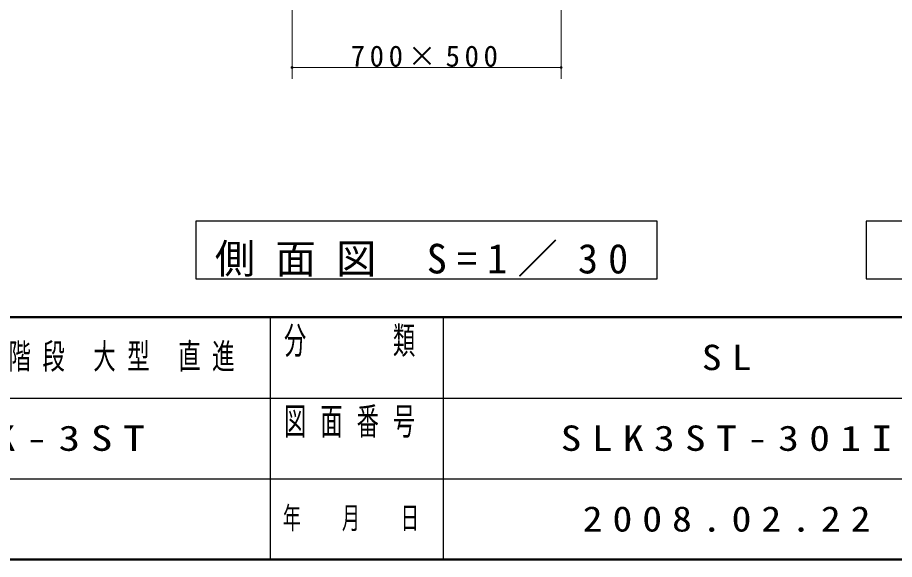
# Model space of a CAD drawing. Units: millimetres at full size, with parts at other scales. Extents: x -11723 to 0, y -1854 to 8010.
# Drawn here: x -4707 to -2426, y 0 to 1410 of the extents above; entities that cross this region are included whole.
import ezdxf

# ---------------------------------------------------------------- set-up
doc = ezdxf.new("R2010")
doc.units = ezdxf.units.MM
doc.layers.add('A3図枠', color=7, linetype='Continuous', lineweight=25)
doc.layers.add('補助', color=2, linetype='Continuous', lineweight=13)
doc.layers.add('図面プロファイル', color=7, linetype='Continuous')
doc.styles.add('ＭＳ ゴシック', font='')
doc.styles.get('ＭＳ ゴシック').set_extended_font_data('MS Gothic')

# ---------------------------------------------------------------- blocks, each defined once
blk = doc.blocks.new('dimension_origin')
at = {"color": 0, "linetype": 'Continuous', "lineweight": -2}
blk.add_circle((0, 0), 1.25, dxfattribs=at)

msp = doc.modelspace()

# ---------------------------------------------------------------- linework, layer by layer
at = {"layer": 'A3図枠', "lineweight": 50}
for p, q in [((-11550, 630), (0, 630)), ((-11550, 0), (0, 0))]:
    msp.add_line(p, q, dxfattribs=at)
at = {"layer": 'A3図枠', "color": 211}
for p, q in [((-4050, 630), (-4050, 0)), ((-5625, 420), (-2100, 420)), ((-7275, 210), (0, 210))]:
    msp.add_line(p, q, dxfattribs=at)
at = {"layer": 'A3図枠'}
msp.add_line((-3600, 630), (-3600, 0), dxfattribs=at)
at = {"layer": '補助'}
for p, q in [((-3993.169, 1720), (-3993.169, 1250)), ((-3293.169, 1720), (-3293.169, 1250)), ((-3293.169, 1280), (-3993.169, 1280))]:
    msp.add_line(p, q, dxfattribs=at)
at = {"layer": '補助', "lineweight": 25}
for points in [[(-4243.169, 880), (-4243.169, 730), (-3043.169, 730), (-3043.169, 880)], [(-2500, 880), (-2500, 730), (-1000, 730), (-1000, 880)]]:
    msp.add_lwpolyline(points, close=True, dxfattribs=at)

# ---------------------------------------------------------------- block references
at = {"layer": '補助', "xscale": 2, "yscale": 2}
msp.add_blockref('dimension_origin', (-3993.169, 1280), dxfattribs=at)
at = {"layer": '補助', "xscale": 2, "yscale": 2, "rotation": 180}
msp.add_blockref('dimension_origin', (-3293.169, 1280), dxfattribs=at)

# ---------------------------------------------------------------- texts
at = {"layer": 'A3図枠', "color": 4, "style": 'ＭＳ ゴシック'}
for s, insert, char_height, attachment_point in [('\\T1.64;\\W0.6;分\u3000\u3000類', (-3825, 605), 70.38, 2), ('\\T1.64;\\W0.6;図面番号', (-3825, 395), 70.38, 2), ('\\T1.64;\\W0.6;年\u3000月\u3000日', (-3825, 105), 57.18, 5)]:
    msp.add_mtext(s, dxfattribs=dict(at, insert=insert, char_height=char_height, attachment_point=attachment_point))
at = {"layer": '図面プロファイル', "char_height": 65.98, "attachment_point": 5, "style": 'ＭＳ ゴシック'}
for s, insert in [('\\T1.51;\\W0.65;片スベリ片階段\\~大型\\~直進', (-4642.5, 525)), ('\\T1.5;\\W1.15;SL', (-2850, 525)), ('\\T1.5;\\W1.25;SLK-3ST', (-4642.5, 315)), ('\\T1.5;\\W1.2;SLK3ST-301I', (-2850, 315)), ('\\T1.5;\\W1.15;2008.02.22', (-2850, 105))]:
    msp.add_mtext(s, dxfattribs=dict(at, insert=insert))
at = {"layer": '補助', "attachment_point": 8, "style": 'ＭＳ ゴシック'}
for s, insert, char_height in [('\\T1.32;700×500', (-3643.169, 1281), 54.99), ('\\T1.5;側面図\\~S=1／30', (-3643.169, 735), 76.98)]:
    msp.add_mtext(s, dxfattribs=dict(at, insert=insert, char_height=char_height))

doc.saveas('drawing.dxf')
